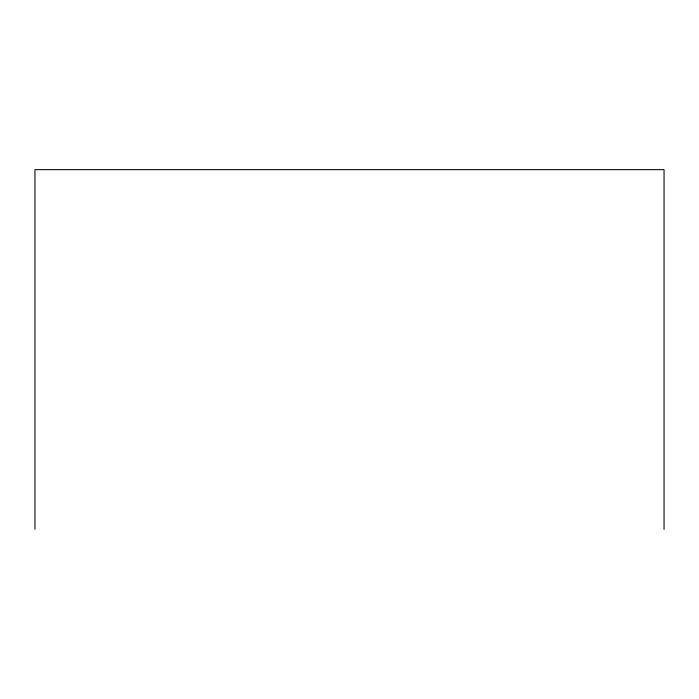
<?xml version="1.0" encoding="UTF-8"?>
<svg xmlns="http://www.w3.org/2000/svg" width="699" height="699" viewBox="0 0 699 699"><rect width="100%" height="100%" fill="white"/><g stroke="black" fill="none" stroke-linecap="round" stroke-linejoin="round"><path stroke-width="1.05" d="M664.05 529.361L664.05 169.639L34.95 169.639L34.95 529.361"/></g></svg>
